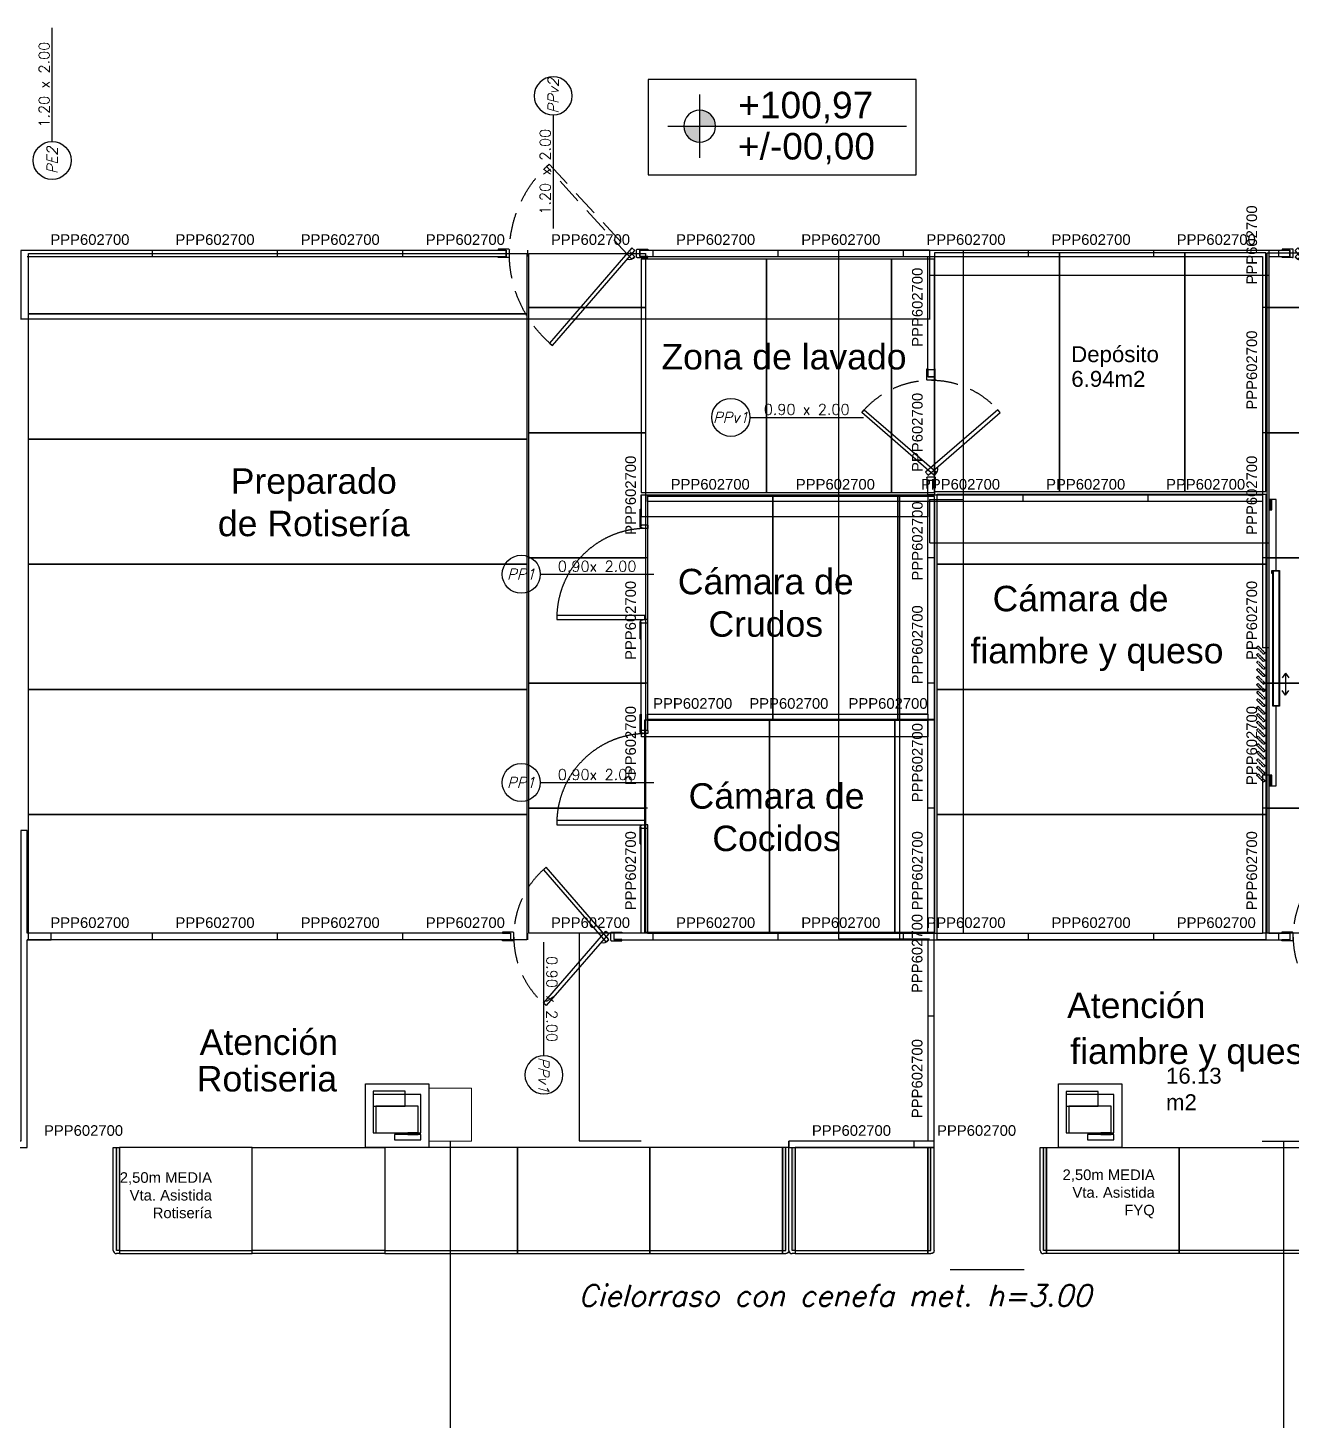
# Model space of a CAD drawing. Header units: millimetres. Extents: x 2698011 to 2856548, y 1019778 to 1210064.
# Drawn here: x 2782281 to 2794192, y 1155081 to 1168208 of the extents above; entities that cross this region are included whole.
import ezdxf
from ezdxf.enums import TextEntityAlignment as Align

# ---------------------------------------------------------------- set-up
doc = ezdxf.new("R2010")
doc.units = ezdxf.units.MM
for name, pattern in [('CONTINUA', [0]), ('DASHED', [19.05, 12.7, -6.35]), ('DASHED2', [9.525, 6.35, -3.175]), ('HIDDEN', [0.375, 0.25, -0.125]), ('LN_planobase PB$0$DASHED2', [0.375, 0.25, -0.125]), ('MCDASH12', [0.001411, 0.001058, -0.000352692])]:
    doc.linetypes.add(name, pattern=pattern)
doc.layers.get('Defpoints').update_dxf_attribs({"color": 9})
for name, color, linetype in [('00 Proy. de Puertas', 9, 'DASHED2'), ('00 Puertas Corred.', 9, 'Continuous'), ('A-Aberturas', 9, 'Continuous'), ('Arq. Exhibidoras', 9, 'Continuous'), ('Arq. Niveles', 9, 'Continuous'), ('COSTAN-CAM-COTAS', 7, 'Continuous'), ('COSTAN-CAM-LAT NUM', 6, 'Continuous'), ('COSTAN-CAM-LATERALES', 5, 'Continuous'), ('COSTAN-CAM-TECHOS-60', 1, 'Continuous'), ('DESAGUES', 9, 'CONTINUA'), ('EQUIPAMIENTO ELECTROMECÁNICO', 9, 'Continuous'), ('exhibidoras', 9, 'Continuous'), ('MAMP CHAPA 0.06', 9, 'Continuous'), ('nombre de locales', 9, 'Continuous'), ('nombre de locales-m2', 9, 'Continuous'), ('nomenclatura de aberturas', 9, 'Continuous'), ('PROYECCIONES', 9, 'DASHED'), ('Textos', 9, 'Continuous'), ('TEXTOS CAM', 2, 'Continuous')]:
    doc.layers.add(name, color=color, linetype=linetype)
doc.layers.add('PILAR_REF', color=9, linetype='Continuous', lineweight=0)
doc.styles.add('_ROMANS', font='ROMANS.SHX')
doc.styles.add('_Romans Obl', font='ROMANS.SHX', dxfattribs={"oblique": 15})
doc.styles.add('costan', font='arial.ttf')
doc.styles.add('Estilo1', font='simplex.shx', dxfattribs={"height": 0.15})
doc.styles.get("Standard").update_dxf_attribs({"font": 'arial.ttf'})
doc.dimstyles.new('ISO-25', dxfattribs={"dimtxt": 2.5, "dimasz": 2.5, "dimexe": 1.25, "dimexo": 0.625, "dimtad": 1, "dimtxsty": 'Standard', "dimcen": 2.5, "dimadec": 0, "dimazin": 0, "dimtfac": 1, "dimtmove": 0, "dimatfit": 3, "dimfxl": 1, "dimarcsym": 0})

# ---------------------------------------------------------------- blocks, each defined once
blk = doc.blocks.new('LN_planobase PB$0$A$C41BB26E9')
for p, q in [((0.1, 0.832, 0), (0, 0.832, 0)), ((0, 0.832, 0), (0, 0.822, 0)), ((0, 0.822, 0), (0.075, 0.822, 0)), ((0.075, 0.822, 0), (0.075, 0.762, 0)), ((0.075, 0.822, 0), (0.075, 0.822, 0)), ((0.105, 0.757, 0), (0.105, 0.827, 0)), ((1.305, 0.757, 0), (1.305, 0.827, 0)), ((1.31, 0.832, 0), (1.41, 0.832, 0)), ((1.41, 0.822, 0), (1.335, 0.822, 0)), ((1.335, 0.822, 0), (1.335, 0.762, 0)), ((1.335, 0.822, 0), (1.335, 0.822, 0)), ((1.41, 0.832, 0), (1.41, 0.822, 0)), ((0, 0.762, 0), (0.075, 0.762, 0)), ((0, 0.752, 0), (0, 0.762, 0)), ((0.1, 0.752, 0), (0, 0.752, 0)), ((0.075, 0.762, 0), (0.075, 0.762, 0)), ((1.31, 0.752, 0), (1.41, 0.752, 0)), ((1.41, 0.762, 0), (1.335, 0.762, 0)), ((1.335, 0.762, 0), (1.335, 0.762, 0)), ((1.41, 0.752, 0), (1.41, 0.762, 0))]:
    blk.add_line(p, q)
at = {"linetype": 'LN_planobase PB$0$DASHED2', "elevation": 0}
blk.add_lwpolyline([(0.15, 0.736), (0.955, 1.611), (0.928, 1.634), (0.123, 0.759)], close=True, dxfattribs=at)
at = {"elevation": 0}
blk.add_lwpolyline([(0.15, 0.843), (0.926, -0.053), (0.899, -0.076), (0.123, 0.82)], close=True, dxfattribs=at)
at = {"linetype": 'LN_planobase PB$0$DASHED2'}
blk.add_arc((0.175, 0.792, 0), 1.13, 309.8558, 48.1988, dxfattribs=at)
for centre, radius, start, end in [((0.1, 0.827, 0), 0.0051, 0, 90), ((1.31, 0.827, 0), 0.0051, 90, 180), ((0.1, 0.757, 0), 0.0051, 270, 0), ((0.175, 0.792, 0), 0.061, 212.3413, 291.306), ((1.31, 0.757, 0), 0.0051, 180, 270)]:
    blk.add_arc(centre, radius, start, end)
blk = doc.blocks.new('A$C324C65E4')
at = {"xscale": -1}
blk.add_blockref('LN_planobase PB$0$A$C41BB26E9', (1.41, 0.076, -7.734), dxfattribs=at)
blk = doc.blocks.new('100006EV')
blk.add_hatch(color=256).paths.add_polyline_path([(6, 100), (3, 100), (3, 3), (6, 3)])
for p, q in [((0, 3), (0, 100)), ((0, 100), (6, 100)), ((3, 3), (3, 100)), ((6, 100), (6, 0)), ((6, 3), (3, 3)), ((6, 0), (3, 0))]:
    blk.add_line(p, q)
blk.add_arc((3, 3), 3, 180, 270)
blk = doc.blocks.new('4100125')
blk.add_line((0, 3), (125, 3))
blk.add_lwpolyline([(0, 0), (125, 0), (125, 100), (0, 100)], close=True)
blk = doc.blocks.new('sdfgsdgs')
at = {"linetype": 'Continuous'}
for p, q in [((-0.19, 0.03), (0.11, 0.03)), ((-0.19, -0.11), (-0.19, 0.03)), ((0.11, 0.03), (0.11, -0.11)), ((-0.34, -0.36), (-0.34, -0.001)), ((-0.34, -0.001), (0.11, -0.001)), ((-0.315, -0.36), (-0.315, -0.11)), ((-0.315, -0.11), (0.085, -0.11)), ((0.11, -0.11), (-0.19, -0.11)), ((0.085, -0.11), (0.085, -0.36)), ((0.11, -0.001), (0.11, -0.36)), ((0.11, -0.36), (-0.34, -0.36)), ((-0.34, -0.426), (-0.34, -0.376)), ((-0.34, -0.376), (-0.09, -0.376)), ((-0.315, -0.376), (-0.315, -0.36)), ((0.085, -0.36), (-0.315, -0.36)), ((-0.315, -0.36), (-0.215, -0.36)), ((-0.215, -0.376), (-0.315, -0.376)), ((-0.215, -0.36), (-0.215, -0.376)), ((-0.09, -0.376), (-0.09, -0.426)), ((-0.09, -0.426), (-0.34, -0.426))]:
    blk.add_line(p, q, dxfattribs=at)
blk = doc.blocks.new('cot abert izq')
blk.add_line((0.359, 0), (2.501, 0))
blk.add_circle((0, 0), 0.359)
at = {"style": '_Romans Obl', "oblique": 15}
blk.add_attdef('ABERTURA', text='', height=0.2, rotation=360, dxfattribs=at).set_placement((0, 0), align=Align.MIDDLE_CENTER)
at = {"style": '_ROMANS'}
for tag, p in [('DIM', (1.43, 0.05)), ('ANT', (1.43, -0.25))]:
    blk.add_attdef(tag, text='', height=0.2, rotation=360, dxfattribs=at).set_placement(p, align=Align.CENTER)
blk = doc.blocks.new('NIVELLL')
at = {"layer": 'Arq. Niveles', "ltscale": 0.3}
h = blk.add_hatch(color=256, dxfattribs=at)
h.paths.add_polyline_path([(-1112.3983, -99.2756), (-1112.2983, -99.2756), (-1112.2983, -99.1756, 0.414214)])
h.paths.add_polyline_path([(-1112.1983, -99.2756), (-1112.2983, -99.2756), (-1112.2983, -99.3756, 0.414214)])
for p, q in [((-1112.2983, -99.0756), (-1112.2983, -99.4756)), ((-1112.4983, -99.2756), (-1110.9983, -99.2756))]:
    blk.add_line(p, q, dxfattribs=at)
blk.add_circle((-1112.2983, -99.2756), 0.1, dxfattribs=at)
blk = doc.blocks.new('vaiven90')
for p, q in [((-805.258, -105.592, 0), (-805.258, -105.492, 0)), ((-805.258, -105.492, 0), (-805.248, -105.492, 0)), ((-805.248, -105.492, 0), (-805.248, -105.567, 0)), ((-805.188, -105.492, 0), (-805.188, -105.567, 0)), ((-805.178, -105.492, 0), (-805.188, -105.492, 0)), ((-805.178, -105.592, 0), (-805.178, -105.492, 0)), ((-805.183, -105.597, 0), (-805.253, -105.597, 0)), ((-805.248, -105.567, 0), (-805.188, -105.567, 0)), ((-805.246, -105.615, 0), (-804.566, -106.205, 0)), ((-804.566, -106.205, 0), (-804.588, -106.231, 0)), ((-805.258, -106.516, 0), (-805.258, -106.616, 0)), ((-805.183, -106.511, 0), (-805.253, -106.511, 0)), ((-805.248, -106.616, 0), (-805.248, -106.541, 0)), ((-805.248, -106.541, 0), (-805.188, -106.541, 0)), ((-805.188, -106.616, 0), (-805.188, -106.541, 0)), ((-805.178, -106.516, 0), (-805.178, -106.616, 0)), ((-805.258, -106.616, 0), (-805.248, -106.616, 0)), ((-805.178, -106.616, 0), (-805.188, -106.616, 0))]:
    blk.add_line(p, q)
at = {"elevation": 0}
for points in [[(-805.19, -105.615), (-805.87, -106.205), (-805.847, -106.231), (-805.167, -105.642), (-805.19, -105.615)], [(-805.246, -105.615), (-804.566, -106.205), (-804.588, -106.231), (-805.269, -105.642), (-805.246, -105.615)]]:
    blk.add_lwpolyline(points, dxfattribs=at)
for centre, radius, start, end in [((-805.253, -105.592, 0), 0.0051, 180, 270), ((-805.218, -105.667, 0), 0.061, 338.694, 57.6587), ((-805.183, -105.592, 0), 0.0051, 270, 0), ((-805.253, -106.516, 0), 0.0051, 90, 180), ((-805.183, -106.516, 0), 0.0051, 0, 90)]:
    blk.add_arc(centre, radius, start, end)
at = {"linetype": 'LN_planobase PB$0$DASHED2'}
blk.add_arc((-805.218, -105.663, 0), 0.848, 219.7207, 320.2793, dxfattribs=at)
blk = doc.blocks.new('simp')
at = {"layer": '00 Proy. de Puertas', "ltscale": 0.3}
blk.add_arc((4024.669, -2708.361, 0), 0.847, 270.9129, 358.1984, dxfattribs=at)
at = {"layer": '00 Puertas Corred.'}
for p, q in [((4024.731, -2708.168, 0), (4024.719, -2708.168, 0)), ((4024.731, -2708.168, 0), (4024.731, -2708.328, 0)), ((4024.731, -2708.178, 0), (4024.731, -2708.328, 0)), ((4024.731, -2708.338, 0), (4024.731, -2708.188, 0)), ((4024.731, -2708.338, 0), (4024.731, -2708.188, 0)), ((4024.656, -2708.318, 0), (4024.656, -2708.348, 0)), ((4024.656, -2708.318, 0), (4024.656, -2708.348, 0)), ((4024.686, -2708.348, 0), (4024.731, -2708.338, 0)), ((4024.686, -2708.348, 0), (4024.731, -2708.338, 0)), ((4024.721, -2708.318, 0), (4024.721, -2708.328, 0)), ((4024.731, -2708.328, 0), (4024.721, -2708.328, 0)), ((4024.731, -2708.328, 0), (4024.721, -2708.328, 0)), ((4024.656, -2708.348, 0), (4024.686, -2708.348, 0)), ((4024.656, -2708.348, 0), (4024.686, -2708.348, 0)), ((4025.516, -2708.348, 0), (4024.686, -2708.348, 0)), ((4024.686, -2708.348, 0), (4024.686, -2708.388, 0)), ((4024.686, -2708.388, 0), (4025.516, -2708.388, 0)), ((4025.516, -2708.388, 0), (4025.516, -2708.348, 0)), ((4024.656, -2709.238, 0), (4024.656, -2709.208, 0)), ((4024.656, -2709.208, 0), (4024.686, -2709.208, 0)), ((4024.656, -2709.208, 0), (4024.686, -2709.208, 0)), ((4024.656, -2709.238, 0), (4024.656, -2709.208, 0)), ((4024.656, -2709.238, 0), (4024.721, -2709.238, 0)), ((4024.686, -2709.208, 0), (4024.731, -2709.218, 0)), ((4024.731, -2709.228, 0), (4024.721, -2709.228, 0)), ((4024.731, -2709.228, 0), (4024.721, -2709.228, 0)), ((4024.721, -2709.238, 0), (4024.721, -2709.228, 0)), ((4024.731, -2709.218, 0), (4024.731, -2709.388, 0)), ((4024.731, -2709.388, 0), (4024.719, -2709.388, 0))]:
    blk.add_line(p, q, dxfattribs=at)
blk = doc.blocks.new('A$C6C7C7CD4')
h = blk.add_hatch()
h.set_pattern_fill('ANSI31', color=8, scale=0.002, style=0)
h.set_pattern_definition([(45, (2.6, 0.1876735), (-0.004490128, 0.004490128), [])])
h.paths.add_polyline_path([(0.1, 0.158), (0, 0.158), (0, 0.188), (0.1, 0.188)])
h.paths.add_polyline_path([(2.7, 0.158), (2.6, 0.158), (2.6, 0.188), (2.7, 0.188)])
for p, q in [((1.638, 0.031, 0), (1.682, 0.061, 0)), ((1.638, 0.031, 0), (1.847, 0.031, 0)), ((1.638, 0.031, 0), (1.682, 0, 0)), ((1.847, 0.031, 0), (1.803, 0.061, 0)), ((1.847, 0.031, 0), (1.803, 0, 0))]:
    blk.add_line(p, q)
at = {"elevation": 0}
for points in [[(0.1, 0.158), (0, 0.158), (0, 0.188), (0.1, 0.188)], [(0.67, 0.148), (0.7, 0.148), (0.7, 0.158), (0.67, 0.158)], [(0.67, 0.148), (0.67, 0.088), (1.95, 0.088), (1.95, 0.148)], [(0.675, 0.143), (0.675, 0.093), (1.945, 0.093), (1.945, 0.143)], [(2.7, 0.158), (2.6, 0.158), (2.6, 0.188), (2.7, 0.188)]]:
    blk.add_lwpolyline(points, close=True, dxfattribs=at)
at = {"linetype": 'DASHED2', "elevation": 0}
blk.add_lwpolyline([(0.67, 0.118), (0, 0.118), (0, 0.188), (2.7, 0.188), (2.7, 0.118), (1.95, 0.118)], dxfattribs=at)
blk = doc.blocks.new('A$C48B04B10')
at = {"layer": 'DESAGUES', "linetype": 'MCDASH12'}
for p, q in [((0.013, 1.283, -3.074), (0.079, 1.217, -3.074)), ((0.013, 1.213, -3.074), (0.079, 1.146, -3.074)), ((0.013, 1.142, -3.074), (0.079, 1.075, -3.074)), ((0.013, 1.071, -3.074), (0.079, 1.005, -3.074)), ((0.013, 1, -3.074), (0.079, 0.934, -3.074)), ((0.066, 0.638, -3.074), (0, 0.704, -3.074)), ((0.013, 0.717, -3.074), (0.079, 0.65, -3.074)), ((0.066, 0.567, -3.074), (0, 0.633, -3.074)), ((0.066, 0.496, -3.074), (0, 0.562, -3.074)), ((0.013, 0.646, -3.074), (0.079, 0.58, -3.074)), ((0.013, 0.575, -3.074), (0.079, 0.509, -3.074)), ((0.066, 0.425, -3.074), (0, 0.491, -3.074)), ((0.066, 0.354, -3.074), (0, 0.421, -3.074)), ((0.013, 0.504, -3.074), (0.079, 0.438, -3.074)), ((0.013, 0.433, -3.074), (0.079, 0.367, -3.074)), ((0.066, 0.283, -3.074), (0, 0.35, -3.074)), ((0.066, 0.213, -3.074), (0, 0.279, -3.074)), ((0.013, 0.362, -3.074), (0.079, 0.296, -3.074)), ((0.013, 0.292, -3.074), (0.079, 0.225, -3.074)), ((0.066, 0.142, -3.074), (0, 0.208, -3.074)), ((0.066, 0.071, -3.074), (0, 0.137, -3.074)), ((0.013, 0.221, -3.074), (0.079, 0.154, -3.074)), ((0.013, 0.15, -3.074), (0.079, 0.084, -3.074)), ((0.066, 0, -3.074), (0, 0.066, -3.074)), ((0.013, 0.079, -3.074), (0.079, 0.013, -3.074))]:
    blk.add_line(p, q, dxfattribs=at)
at = {"layer": 'DESAGUES', "linetype": 'MCDASH12', "elevation": -3.074}
for points in [[(0.066, 1.204), (0, 1.271), (0.013, 1.283), (0.079, 1.217)], [(0.066, 1.134), (0, 1.2), (0.013, 1.213), (0.079, 1.146)], [(0.066, 1.063), (0, 1.129), (0.013, 1.142), (0.079, 1.075)], [(0.066, 0.992), (0, 1.058), (0.013, 1.071), (0.079, 1.005)], [(0.066, 0.921), (0, 0.987), (0.013, 1), (0.079, 0.934)], [(0.066, 0.85), (0, 0.916), (0.013, 0.929), (0.079, 0.863)], [(0.066, 0.779), (0, 0.846), (0.013, 0.858), (0.079, 0.792)], [(0.066, 0.708), (0, 0.775), (0.013, 0.788), (0.079, 0.721)], [(0.066, 0.638), (0, 0.704), (0.013, 0.717), (0.079, 0.65)], [(0.066, 0.567), (0, 0.633), (0.013, 0.646), (0.079, 0.58)], [(0.066, 0.496), (0, 0.562), (0.013, 0.575), (0.079, 0.509)], [(0.066, 0.425), (0, 0.491), (0.013, 0.504), (0.079, 0.438)], [(0.066, 0.354), (0, 0.421), (0.013, 0.433), (0.079, 0.367)], [(0.066, 0.283), (0, 0.35), (0.013, 0.362), (0.079, 0.296)], [(0.066, 0.213), (0, 0.279), (0.013, 0.292), (0.079, 0.225)], [(0.066, 0.142), (0, 0.208), (0.013, 0.221), (0.079, 0.154)], [(0.066, 0.071), (0, 0.137), (0.013, 0.15), (0.079, 0.084)], [(0.066, 0), (0, 0.066), (0.013, 0.079), (0.079, 0.013)]]:
    blk.add_lwpolyline(points, close=True, dxfattribs=at)
blk = doc.blocks.new('*D181')
at = {"layer": 'COSTAN-CAM-COTAS', "color": 0, "lineweight": -2, "transparency": 16777216}
for p, q in [((2790782, 1166111), (2791103, 1166111)), ((2791101, 1166108), (2791101, 1163764)), ((2790782, 1163762), (2791103, 1163762))]:
    blk.add_line(p, q, dxfattribs=at)
at = {"layer": 'COSTAN-CAM-COTAS', "color": 0, "transparency": 16777216}
for points in [[(2791101, 1166108), (2791102, 1166108), (2791101, 1166111)], [(2791101, 1163764), (2791102, 1163764), (2791101, 1163762)]]:
    blk.add_solid(points, dxfattribs=at)
at = {"layer": 'Defpoints', "color": 0, "transparency": 16777216}
for p in [(2790781, 1166111), (2790781, 1163762), (2791101, 1163762)]:
    blk.add_point(p, dxfattribs=at)
at = {"layer": 'COSTAN-CAM-COTAS', "color": 0, "transparency": 16777216, "insert": (2791099, 1164936), "char_height": 2.5, "attachment_point": 5, "rotation": 90}
blk.add_mtext('2348,79', dxfattribs=at)
blk = doc.blocks.new('*D182')
at = {"layer": 'COSTAN-CAM-COTAS', "color": 0, "lineweight": -2, "transparency": 16777216}
for p, q in [((2790781, 1166110), (2790781, 1165875)), ((2793981, 1166110), (2793981, 1165875)), ((2790784, 1165876), (2793979, 1165876))]:
    blk.add_line(p, q, dxfattribs=at)
at = {"layer": 'COSTAN-CAM-COTAS', "color": 0, "transparency": 16777216}
for points in [[(2790784, 1165876), (2790784, 1165875), (2790781, 1165876)], [(2793979, 1165876), (2793979, 1165875), (2793981, 1165876)]]:
    blk.add_solid(points, dxfattribs=at)
at = {"layer": 'Defpoints', "color": 0, "transparency": 16777216}
for p in [(2790781, 1166111), (2793981, 1166111), (2793981, 1165876)]:
    blk.add_point(p, dxfattribs=at)
at = {"layer": 'COSTAN-CAM-COTAS', "color": 0, "transparency": 16777216, "insert": (2792381, 1165878), "char_height": 2.5, "attachment_point": 5}
blk.add_mtext('3199,77', dxfattribs=at)
blk = doc.blocks.new('*D183')
at = {"layer": 'COSTAN-CAM-COTAS', "color": 0, "lineweight": -2, "transparency": 16777216}
for p, q in [((2790782, 1163762), (2791103, 1163762)), ((2791101, 1163759), (2791101, 1159673)), ((2790782, 1159671), (2791103, 1159671))]:
    blk.add_line(p, q, dxfattribs=at)
at = {"layer": 'COSTAN-CAM-COTAS', "color": 0, "transparency": 16777216}
for points in [[(2791101, 1163759), (2791102, 1163759), (2791101, 1163762)], [(2791101, 1159673), (2791102, 1159673), (2791101, 1159671)]]:
    blk.add_solid(points, dxfattribs=at)
at = {"layer": 'Defpoints', "color": 0, "transparency": 16777216}
for p in [(2790781, 1163762), (2790781, 1159671), (2791101, 1159671)]:
    blk.add_point(p, dxfattribs=at)
at = {"layer": 'COSTAN-CAM-COTAS', "color": 0, "transparency": 16777216, "insert": (2791099, 1161716), "char_height": 2.5, "attachment_point": 5, "rotation": 90}
blk.add_mtext('4091,21', dxfattribs=at)
blk = doc.blocks.new('*D184')
at = {"layer": 'COSTAN-CAM-COTAS', "color": 0, "lineweight": -2, "transparency": 16777216}
for p, q in [((2790781, 1163761), (2790781, 1163351)), ((2793981, 1163761), (2793981, 1163351)), ((2790784, 1163353), (2793979, 1163353))]:
    blk.add_line(p, q, dxfattribs=at)
at = {"layer": 'COSTAN-CAM-COTAS', "color": 0, "transparency": 16777216}
for points in [[(2790784, 1163353), (2790784, 1163352), (2790781, 1163353)], [(2793979, 1163353), (2793979, 1163352), (2793981, 1163353)]]:
    blk.add_solid(points, dxfattribs=at)
at = {"layer": 'Defpoints', "color": 0, "transparency": 16777216}
for p in [(2790781, 1163762), (2793981, 1163762), (2793981, 1163353)]:
    blk.add_point(p, dxfattribs=at)
at = {"layer": 'COSTAN-CAM-COTAS', "color": 0, "transparency": 16777216, "insert": (2792381, 1163355), "char_height": 2.5, "attachment_point": 5}
blk.add_mtext('3199,77', dxfattribs=at)
blk = doc.blocks.new('*D185')
at = {"layer": 'COSTAN-CAM-COTAS', "color": 0, "lineweight": -2, "transparency": 16777216}
for p, q in [((2790767, 1161737), (2790496, 1161737)), ((2790498, 1161735), (2790498, 1159613)), ((2790767, 1159611), (2790496, 1159611))]:
    blk.add_line(p, q, dxfattribs=at)
at = {"layer": 'COSTAN-CAM-COTAS', "color": 0, "transparency": 16777216}
for points in [[(2790497, 1161735), (2790498, 1161735), (2790498, 1161737)], [(2790497, 1159613), (2790498, 1159613), (2790498, 1159611)]]:
    blk.add_solid(points, dxfattribs=at)
at = {"layer": 'Defpoints', "color": 0, "transparency": 16777216}
for p in [(2790768, 1161737), (2790498, 1159611), (2790768, 1159611)]:
    blk.add_point(p, dxfattribs=at)
at = {"layer": 'COSTAN-CAM-COTAS', "color": 0, "transparency": 16777216, "insert": (2790496, 1160674), "char_height": 2.5, "attachment_point": 5, "rotation": 90}
blk.add_mtext('2126,37', dxfattribs=at)
blk = doc.blocks.new('*D186')
at = {"layer": 'COSTAN-CAM-COTAS', "color": 0, "lineweight": -2, "transparency": 16777216}
for p, q in [((2788065, 1161736), (2788065, 1161523)), ((2790768, 1161736), (2790768, 1161523)), ((2790765, 1161524), (2788067, 1161524))]:
    blk.add_line(p, q, dxfattribs=at)
at = {"layer": 'COSTAN-CAM-COTAS', "color": 0, "transparency": 16777216}
for points in [[(2788067, 1161525), (2788067, 1161524), (2788065, 1161524)], [(2790765, 1161525), (2790765, 1161524), (2790768, 1161524)]]:
    blk.add_solid(points, dxfattribs=at)
at = {"layer": 'Defpoints', "color": 0, "transparency": 16777216}
for p in [(2788065, 1161737), (2790768, 1161737), (2788065, 1161524)]:
    blk.add_point(p, dxfattribs=at)
at = {"layer": 'COSTAN-CAM-COTAS', "color": 0, "transparency": 16777216, "insert": (2789416, 1161527), "char_height": 2.5, "attachment_point": 5}
blk.add_mtext('2703,34', dxfattribs=at)
blk = doc.blocks.new('*D187')
at = {"layer": 'COSTAN-CAM-COTAS', "color": 0, "lineweight": -2, "transparency": 16777216}
for p, q in [((2790767, 1163803), (2790496, 1163803)), ((2790498, 1163801), (2790498, 1161740)), ((2790767, 1161737), (2790496, 1161737))]:
    blk.add_line(p, q, dxfattribs=at)
at = {"layer": 'COSTAN-CAM-COTAS', "color": 0, "transparency": 16777216}
for points in [[(2790497, 1163801), (2790498, 1163801), (2790498, 1163803)], [(2790497, 1161740), (2790498, 1161740), (2790498, 1161737)]]:
    blk.add_solid(points, dxfattribs=at)
at = {"layer": 'Defpoints', "color": 0, "transparency": 16777216}
for p in [(2790768, 1163803), (2790498, 1161737), (2790768, 1161737)]:
    blk.add_point(p, dxfattribs=at)
at = {"layer": 'COSTAN-CAM-COTAS', "color": 0, "transparency": 16777216, "insert": (2790496, 1162770), "char_height": 2.5, "attachment_point": 5, "rotation": 90}
blk.add_mtext('2066,37', dxfattribs=at)
blk = doc.blocks.new('*D188')
at = {"layer": 'COSTAN-CAM-COTAS', "color": 0, "lineweight": -2, "transparency": 16777216}
for p, q in [((2788065, 1163803), (2788065, 1163596)), ((2790768, 1163803), (2790768, 1163596)), ((2790765, 1163597), (2788067, 1163597))]:
    blk.add_line(p, q, dxfattribs=at)
at = {"layer": 'COSTAN-CAM-COTAS', "color": 0, "transparency": 16777216}
for points in [[(2788067, 1163597), (2788067, 1163596), (2788065, 1163597)], [(2790765, 1163597), (2790765, 1163596), (2790768, 1163597)]]:
    blk.add_solid(points, dxfattribs=at)
at = {"layer": 'Defpoints', "color": 0, "transparency": 16777216}
for p in [(2788065, 1163803), (2790768, 1163803), (2788065, 1163597)]:
    blk.add_point(p, dxfattribs=at)
at = {"layer": 'COSTAN-CAM-COTAS', "color": 0, "transparency": 16777216, "insert": (2789416, 1163599), "char_height": 2.5, "attachment_point": 5}
blk.add_mtext('2703,34', dxfattribs=at)
blk = doc.blocks.new('*D189')
at = {"layer": 'COSTAN-CAM-COTAS', "color": 0, "lineweight": -2, "transparency": 16777216}
for p, q in [((2790781, 1166110), (2789924, 1166110)), ((2789925, 1166108), (2789925, 1159618)), ((2790781, 1159615), (2789924, 1159615))]:
    blk.add_line(p, q, dxfattribs=at)
at = {"layer": 'COSTAN-CAM-COTAS', "color": 0, "transparency": 16777216}
for points in [[(2789924, 1166108), (2789925, 1166108), (2789925, 1166110)], [(2789924, 1159618), (2789925, 1159618), (2789925, 1159615)]]:
    blk.add_solid(points, dxfattribs=at)
at = {"layer": 'Defpoints', "color": 0, "transparency": 16777216}
for p in [(2790781, 1166110), (2789925, 1159615), (2790781, 1159615)]:
    blk.add_point(p, dxfattribs=at)
at = {"layer": 'COSTAN-CAM-COTAS', "color": 0, "transparency": 16777216, "insert": (2789923, 1162863), "char_height": 2.5, "attachment_point": 5, "rotation": 90}
blk.add_mtext('6494,78', dxfattribs=at)
blk = doc.blocks.new('*D190')
at = {"layer": 'COSTAN-CAM-COTAS', "color": 0, "lineweight": -2, "transparency": 16777216}
for p, q in [((2782216, 1166109), (2782216, 1165459)), ((2790781, 1166109), (2790781, 1165459)), ((2790779, 1165461), (2782218, 1165461))]:
    blk.add_line(p, q, dxfattribs=at)
at = {"layer": 'COSTAN-CAM-COTAS', "color": 0, "transparency": 16777216}
for points in [[(2782218, 1165461), (2782218, 1165460), (2782216, 1165461)], [(2790779, 1165461), (2790779, 1165460), (2790781, 1165461)]]:
    blk.add_solid(points, dxfattribs=at)
at = {"layer": 'Defpoints', "color": 0, "transparency": 16777216}
for p in [(2782216, 1166110), (2790781, 1166110), (2782216, 1165461)]:
    blk.add_point(p, dxfattribs=at)
at = {"layer": 'COSTAN-CAM-COTAS', "color": 0, "transparency": 16777216, "insert": (2786499, 1165463), "char_height": 2.5, "attachment_point": 5}
blk.add_mtext('8565,57', dxfattribs=at)
blk = doc.blocks.new('*D191')
at = {"layer": 'COSTAN-CAM-COTAS', "color": 0, "lineweight": -2, "transparency": 16777216}
for p, q in [((2788064, 1159671), (2787479, 1159671)), ((2787480, 1159668), (2787480, 1157713)), ((2788064, 1157711), (2787479, 1157711))]:
    blk.add_line(p, q, dxfattribs=at)
at = {"layer": 'COSTAN-CAM-COTAS', "color": 0, "transparency": 16777216}
for points in [[(2787479, 1159668), (2787480, 1159668), (2787480, 1159671)], [(2787479, 1157713), (2787480, 1157713), (2787480, 1157711)]]:
    blk.add_solid(points, dxfattribs=at)
at = {"layer": 'Defpoints', "color": 0, "transparency": 16777216}
for p in [(2788065, 1159671), (2787480, 1157711), (2788065, 1157711)]:
    blk.add_point(p, dxfattribs=at)
at = {"layer": 'COSTAN-CAM-COTAS', "color": 0, "transparency": 16777216, "insert": (2787478, 1158691), "char_height": 2.5, "attachment_point": 5, "rotation": 90}
blk.add_mtext('1960,01', dxfattribs=at)
blk = doc.blocks.new('COSTAN-CAM-PANEL-TECHO')
blk.add_lwpolyline([(0, 0), (1, 0), (1, 1), (0, 1)], close=True)

msp = doc.modelspace()

# ---------------------------------------------------------------- linework, layer by layer
for p, q in [((2793919.748, 1157710.661), (2794319.75, 1157710.661)), ((2790976.284, 1156500.982), (2791676.286, 1156500.661))]:
    msp.add_line(p, q)
at = {"layer": 'Arq. Niveles', "ltscale": 0.3}
msp.add_lwpolyline([(2790656.421, 1167721.415), (2788130.876, 1167721.414), (2788130.876, 1166820.226), (2790656.421, 1166820.227)], close=True, dxfattribs=at)
at = {"layer": 'COSTAN-CAM-LATERALES'}
for p, q in [((2782215.894, 1166110.661), (2786790.664, 1166110.661)), ((2783455.894, 1166050.661), (2783455.894, 1166110.661)), ((2784635.894, 1166050.661), (2784635.894, 1166110.661)), ((2785815.894, 1166050.661), (2785815.894, 1166110.661)), ((2786995.894, 1166050.661), (2786995.894, 1166110.661)), ((2788050.663, 1166110.661), (2794181.237, 1166110.661)), ((2788175.894, 1166050.661), (2788175.894, 1166110.661)), ((2789355.894, 1166050.661), (2789355.894, 1166110.661)), ((2790535.894, 1166050.661), (2790535.894, 1166110.661)), ((2791715.894, 1166050.661), (2791715.894, 1166110.661)), ((2792895.894, 1166050.661), (2792895.894, 1166110.661)), ((2794075.894, 1166050.661), (2794075.894, 1166110.661)), ((2782275.894, 1166050.661), (2786790.664, 1166050.661)), ((2788050.664, 1166050.661), (2793921.237, 1166050.675)), ((2790767.993, 1164915.741), (2790767.993, 1166050.64)), ((2790827.993, 1166050.677), (2790827.993, 1164915.741)), ((2793921.237, 1166050.675), (2793921.237, 1162361.87, -0.001)), ((2793981.237, 1166050.675), (2794181.237, 1166050.676)), ((2793981.237, 1166050.675), (2793981.237, 1162881.07)), ((2793981.237, 1165570.661), (2793921.237, 1165570.661)), ((2790827.99, 1164983.414), (2790767.99, 1164983.414)), ((2793981.237, 1164390.661), (2793921.237, 1164390.661)), ((2788064.994, 1163517.58), (2788064.997, 1163803.417)), ((2788064.994, 1163517.58), (2788064.997, 1163803.417)), ((2788064.997, 1163803.417), (2793921.237, 1163803.41)), ((2788124.649, 1163743.417), (2788124.649, 1163803.417)), ((2788124.649, 1163743.417), (2788124.649, 1163517.58)), ((2793921.237, 1163743.41), (2788124.649, 1163743.417)), ((2788124.649, 1163743.417), (2788124.649, 1163517.58)), ((2789304.649, 1163743.416), (2789304.649, 1163803.416)), ((2790484.649, 1163743.414), (2790484.649, 1163803.414)), ((2790827.993, 1163803.414), (2790767.993, 1163803.414)), ((2790767.993, 1161737.042), (2790767.993, 1163743.417)), ((2790827.993, 1163743.417), (2790827.993, 1159670.668)), ((2791664.649, 1163743.413), (2791664.649, 1163803.413)), ((2792844.649, 1163743.411), (2792844.649, 1163803.411)), ((2788124.653, 1163210.662), (2788064.653, 1163210.662)), ((2790827.993, 1163210.665), (2790767.993, 1163210.665)), ((2793981.237, 1163210.661), (2793921.237, 1163210.661)), ((2788064.978, 1161583.089), (2788064.986, 1162597.547)), ((2788064.978, 1161583.089), (2788064.986, 1162597.547)), ((2788124.649, 1162597.547), (2788124.649, 1161737.042)), ((2788124.649, 1162597.547), (2788124.649, 1161737.042)), ((2788124.652, 1162030.662), (2788064.652, 1162030.662)), ((2790827.993, 1162030.665), (2790767.993, 1162030.665)), ((2793981.237, 1162030.661), (2793921.237, 1162030.661)), ((2788124.649, 1161737.042), (2790767.993, 1161737.042)), ((2788124.649, 1161677.042), (2788124.649, 1161737.042)), ((2789304.649, 1161677.042), (2789304.649, 1161737.042)), ((2790484.649, 1161677.042), (2790484.649, 1161737.042)), ((2790767.993, 1161677.042), (2788124.649, 1161677.042)), ((2790767.993, 1159670.668), (2790767.993, 1161677.042)), ((2788124.65, 1160850.662), (2788064.65, 1160850.662)), ((2790827.993, 1160850.665), (2790767.993, 1160850.665)), ((2793981.237, 1160850.661), (2793921.237, 1160850.661)), ((2788064.649, 1159670.668), (2788064.649, 1160663.073)), ((2788064.649, 1159670.668), (2788064.649, 1160663.073)), ((2788124.649, 1160663.072), (2788124.649, 1159670.668)), ((2788124.649, 1160663.072), (2788124.649, 1159670.668)), ((2786832.746, 1159670.661), (2782275.893, 1159670.661)), ((2783455.893, 1159610.661), (2783455.893, 1159670.661)), ((2784635.893, 1159610.661), (2784635.893, 1159670.661)), ((2785815.893, 1159610.661), (2785815.893, 1159670.661)), ((2786995.893, 1159610.661), (2786995.893, 1159670.661)), ((2790433.08, 1159670.668), (2787806.414, 1159670.661)), ((2788124.649, 1159670.662), (2788064.649, 1159670.662)), ((2788124.649, 1159670.668), (2793921.237, 1159670.661)), ((2788175.893, 1159610.661), (2788175.893, 1159670.661)), ((2789355.893, 1159610.661), (2789355.893, 1159670.661)), ((2790535.893, 1159610.661), (2790535.893, 1159670.661)), ((2790827.993, 1159670.665), (2790767.993, 1159670.665)), ((2790826.286, 1157650.667), (2790826.322, 1159670.661)), ((2791715.893, 1159610.661), (2791715.893, 1159670.661)), ((2792895.893, 1159610.661), (2792895.893, 1159670.661)), ((2793981.237, 1159670.661), (2793921.237, 1159670.661)), ((2794075.893, 1159610.661), (2794075.893, 1159670.661)), ((2786832.746, 1159610.661), (2782275.893, 1159610.661)), ((2787806.414, 1159610.674), (2790373.078, 1159610.687)), ((2787806.414, 1159610.674), (2788064.649, 1159610.668)), ((2788124.649, 1159610.668), (2794181.237, 1159610.661)), ((2790766.321, 1159610.68), (2790766.287, 1157710.668)), ((2790826.308, 1158890.661), (2790766.308, 1158890.662)), ((2789456.286, 1157650.686), (2789456.287, 1157710.686)), ((2790636.286, 1157650.67), (2790636.287, 1157710.67)), ((2790826.287, 1157710.661), (2790766.287, 1157710.662)), ((2789456.286, 1157650.686), (2790826.286, 1157650.667))]:
    msp.add_line(p, q, dxfattribs=at)
msp.add_lwpolyline([(2782215.894, 1160638.922), (2782215.894, 1157710.661), (2782001.952, 1157710.661), (2782001.951, 1157650.709), (2782275.894, 1157650.709), (2782275.894, 1159610.661), (2782501.989, 1159610.661), (2782501.989, 1159670.661), (2782275.894, 1159670.661), (2782275.894, 1160638.922), (2782215.894, 1160638.922)], dxfattribs=at)
at = {"layer": 'exhibidoras'}
for points in [[(2785463.092, 1157650.367), (2785463.082, 1158250.367), (2786063.082, 1158250.367), (2786063.082, 1157650.367)], [(2791997.055, 1157650.046), (2791997.044, 1158250.046), (2792597.044, 1158250.046), (2792597.044, 1157650.046)]]:
    msp.add_lwpolyline(points, close=True, dxfattribs=at)
at = {"layer": 'MAMP CHAPA 0.06'}
for p, q in [((2786790.664, 1166050.661), (2786790.664, 1166110.661)), ((2788050.664, 1166050.661), (2788050.664, 1166110.661)), ((2794181.237, 1166050.676), (2794181.237, 1166110.661)), ((2790827.993, 1164915.741), (2790767.993, 1164915.741)), ((2790767.993, 1163803.417), (2790767.993, 1163942.073)), ((2790767.993, 1163942.073), (2790827.993, 1163942.073)), ((2790827.993, 1163942.073), (2790827.993, 1163803.417)), ((2790827.993, 1163817.911), (2790827.993, 1163803.417)), ((2788124.649, 1163517.58), (2788064.994, 1163517.58)), ((2788124.649, 1163517.58), (2788064.994, 1163517.58)), ((2788064.986, 1162597.547), (2788124.649, 1162597.547)), ((2788064.986, 1162597.547), (2788124.649, 1162597.547)), ((2793981.237, 1162361.87), (2793921.237, 1162361.87, -0.001)), ((2788124.649, 1161677.042), (2788124.649, 1161583.089)), ((2788124.649, 1161677.042), (2788124.649, 1161583.089)), ((2788124.649, 1161583.089), (2788064.978, 1161583.089)), ((2788124.649, 1161583.089), (2788064.978, 1161583.089)), ((2793921.289, 1161161.888), (2793921.237, 1159670.661)), ((2793981.237, 1161161.892), (2793921.289, 1161161.888)), ((2793981.15, 1161161.892), (2793981.237, 1159670.661)), ((2788064.649, 1160663.073), (2788124.649, 1160663.072)), ((2788064.649, 1160663.073), (2788124.649, 1160663.072)), ((2786832.746, 1159670.661), (2783475.657, 1159670.661)), ((2793981.237, 1159670.661), (2794181.237, 1159670.661)), ((2794181.237, 1159670.661), (2794181.237, 1159610.661)), ((2789456.287, 1157710.686), (2789456.286, 1157650.686)), ((2790766.287, 1157710.668), (2789456.287, 1157710.686))]:
    msp.add_line(p, q, dxfattribs=at)
at = {"layer": 'MAMP CHAPA 0.06', "elevation": 0}
msp.add_lwpolyline([(2788050.664, 1166110.661), (2788050.664, 1166050.661)], dxfattribs=at)
at = {"layer": 'PILAR_REF'}
msp.add_lwpolyline([(2786063.082, 1158210.661), (2786463.084, 1158210.661), (2786463.084, 1157710.661), (2786063.082, 1157710.661)], close=True, dxfattribs=at)
at = {"layer": 'PROYECCIONES', "linetype": 'HIDDEN'}
for p, q in [((2786263.084, 1157710.661), (2786263.084, 1118043.759)), ((2794119.75, 1157710.661), (2794119.75, 1118043.759))]:
    msp.add_line(p, q, dxfattribs=at)

# ---------------------------------------------------------------- block references
at = {"xscale": 1000, "yscale": 1000, "zscale": 1000, "rotation": 180}
msp.add_blockref('A$C48B04B10', (2793945.945, 1162379.772, -0.014), dxfattribs=at)
at = {"layer": 'A-Aberturas', "yscale": 1000, "zscale": 1000}
for p, xscale in [((2786715.664, 1165213.151), 1000), ((2795516.237, 1165213.151), -1000)]:
    msp.add_blockref('A$C324C65E4', p, dxfattribs=dict(at, xscale=xscale))
at = {"layer": 'A-Aberturas', "extrusion": (0, 0, -1), "yscale": 1000, "zscale": -1000}
for name, p, xscale, rotation in [('vaiven90', (-3596014.362, 1058375.236, -8010.555), 1000, 180), ('A$C6C7C7CD4', (-2794168.91, 1163761.87, 0.005), 1000, 269.9999982425846), ('simp', (-6812784.08, -1545719.963, 0), -1000, 180), ('simp', (-6812784.08, -1547654.455, 0), -1000, 180), ('vaiven90', (-2893373.248, 354422.788, 0.067), -1000, 90), ('vaiven90', (-2900721.739, 354422.788, 0.067), -1000, 90)]:
    msp.add_blockref(name, p, dxfattribs=dict(at, xscale=xscale, rotation=rotation))
at = {"layer": 'Arq. Exhibidoras', "yscale": 10.0000000002183, "zscale": 10.0000000002183}
for name, p, xscale in [('100006EV', (2783086.286, 1156650.982), 10.0000000002183), ('4100125', (2783146.286, 1156650.982), 10.0000000002183), ('4100125', (2785646.286, 1156650.982), -10.0000000002183), ('4100125', (2785646.286, 1156650.976), 10.0000000002183), ('4100125', (2786896.286, 1156650.976), 10.0000000002183), ('4100125', (2788146.286, 1156650.971), 10.0000000002183), ('100006EV', (2789456.286, 1156650.667), -10.0000000002183), ('100006EV', (2789456.286, 1156650.667), 10.0000000002183), ('4100125', (2789516.286, 1156650.971), 10.0000000002183), ('100006EV', (2790826.286, 1156650.667), -10.0000000002183), ('100006EV', (2791826.286, 1156650.661), 10.0000000002183), ('4100125', (2793136.286, 1156650.661), -10.0000000002183), ('4100125', (2794386.286, 1156650.661), -10.0000000002183)]:
    msp.add_blockref(name, p, dxfattribs=dict(at, xscale=xscale))
at = {"layer": 'Arq. Niveles', "xscale": -1499.999999999998, "yscale": 1499.999999999998, "zscale": 1499.999999999998, "rotation": 179.9999910984708}
msp.add_blockref('NIVELLL', (4457063.316, 1018367.05), dxfattribs=at)
at = {"layer": 'COSTAN-CAM-TECHOS-60', "rotation": 270}
for p, xscale, yscale in [((2782285.893, 1165510.661), -569.9998657579999, 4700), ((2787005.271, 1165570.662), -509.9990315579344, 1100), ((2793965.698, 1165570.661), -515.7493224663194, 2350), ((2787005.271, 1164390.662), -1180, 1100), ((2793965.698, 1164390.661), -1180, 2350), ((2782285.893, 1164330.661), -1180, 4700), ((2787005.271, 1163210.662), -1180, 1100), ((2793965.698, 1163210.661), -1180, 2350), ((2782285.893, 1163150.661), -1180, 4700), ((2790853.779, 1163150.665), -661.4948309208266, 3100), ((2787005.271, 1162030.662), -1180, 1100), ((2793965.698, 1162030.661), -1180, 2350), ((2782285.893, 1161970.661), -1180, 4700), ((2790853.779, 1161970.665), -1180, 3100), ((2787005.271, 1160850.662), -1180, 1100), ((2793965.698, 1160850.661), -1180, 2350), ((2782285.893, 1160790.661), -1180, 4700), ((2790853.779, 1160790.665), -1180, 3100), ((2787005.271, 1159670.662), -1180, 1100), ((2793965.698, 1159670.661), -1180, 2350), ((2782285.893, 1159610.661), -1180, 4700), ((2790853.779, 1159610.665), -1180, 3100)]:
    msp.add_blockref('COSTAN-CAM-PANEL-TECHO', p, dxfattribs=dict(at, xscale=xscale, yscale=yscale))
at = {"layer": 'COSTAN-CAM-TECHOS-60'}
for p, xscale, yscale in [((2790829.269, 1163836.41), 1180, 2250), ((2792009.269, 1163836.41), 1180, 2250), ((2793189.269, 1163836.41), 764.5101670087315, 2250), ((2788064.997, 1163827.047), 1180, 2200), ((2789244.997, 1163827.047), 1180, 2200), ((2790424.997, 1163827.047), 402.9963642181829, 2200), ((2788124.649, 1161690.23), 1180, 2100), ((2789304.649, 1161690.23), 1180, 2100), ((2790484.649, 1161690.23), 343.3441332378425, 2100), ((2788094.649, 1159680.446), 1180, 2000), ((2789274.649, 1159680.446), 1180, 2000), ((2790454.649, 1159680.446), 373.3441305807792, 2000)]:
    msp.add_blockref('COSTAN-CAM-PANEL-TECHO', p, dxfattribs=dict(at, xscale=xscale, yscale=yscale))
at = {"layer": 'EQUIPAMIENTO ELECTROMECÁNICO', "xscale": -1000, "yscale": 1000, "zscale": 1000}
for p in [(2785647.351, 1158151.114), (2792181.314, 1158150.793)]:
    msp.add_blockref('sdfgsdgs', p, dxfattribs=at)
at = {"layer": 'nomenclatura de aberturas'}
ref = msp.add_blockref('cot abert izq', (2782510.073, 1166957.002), dxfattribs=dict(at, xscale=500.0000000000088, yscale=500.0000000000088, zscale=500.0000000000088, rotation=90.00000897331134))
ref.add_attrib('ABERTURA', 'PE2', dxfattribs={"layer": '0', "color": 2, "height": 100, "rotation": 90.000009, "style": '_Romans Obl', "oblique": 15}).set_placement((2782510.073, 1166957.002, 0), align=Align.MIDDLE_CENTER)
ref.add_attrib('DIM', '1.20 x 2.00', dxfattribs={"layer": '0', "color": 2, "height": 100, "rotation": 90.000009, "style": '_ROMANS'}).set_placement((2782485.073, 1167672.129, 0), align=Align.CENTER)
ref = msp.add_blockref('cot abert izq', (2787234.014, 1167566.26, -7734.438), dxfattribs=dict(at, xscale=-500.0000000000088, yscale=500.0000000000088, zscale=500.0000000000088, rotation=89.9999892692836))
ref.add_attrib('ABERTURA', 'PPv2', dxfattribs={"layer": '0', "color": 2, "height": 100, "rotation": 89.9999893, "style": '_Romans Obl', "oblique": 15}).set_placement((2787234.014, 1167566.26, -7734.438), align=Align.MIDDLE_CENTER)
ref.add_attrib('DIM', '1.20 x 2.00', dxfattribs={"layer": '0', "color": 2, "height": 100, "rotation": 89.9999893, "style": '_ROMANS'}).set_placement((2787209.014, 1166851.132, -7734.438), align=Align.CENTER)
ref = msp.add_blockref('cot abert izq', (2788909.224, 1164534.995), dxfattribs=dict(at, xscale=500.0000000000088, yscale=500.0000000000088, zscale=500.0000000000088, rotation=1.07307163827e-05))
ref.add_attrib('ABERTURA', 'PPv1', dxfattribs={"layer": '0', "color": 2, "height": 100, "rotation": 0.0000107, "style": '_Romans Obl', "oblique": 15}).set_placement((2788909.224, 1164534.995, 0), align=Align.MIDDLE_CENTER)
ref.add_attrib('DIM', '0.90 x 2.00', dxfattribs={"layer": '0', "color": 2, "height": 100, "rotation": 0.0000107, "style": '_ROMANS'}).set_placement((2789624.351, 1164559.995, 0), align=Align.CENTER)
ref = msp.add_blockref('cot abert izq', (2786933.118, 1163056.031, 0), dxfattribs=dict(at, xscale=500.0000000000088, yscale=500.0000000000088, zscale=500.0000000000088, rotation=1.07307164108e-05))
ref.add_attrib('ABERTURA', 'PP1', dxfattribs={"layer": '0', "color": 2, "height": 100, "rotation": 0.0000107, "style": '_Romans Obl', "oblique": 15}).set_placement((2786933.118, 1163056.031, 0), align=Align.MIDDLE_CENTER)
ref.add_attrib('DIM', '0.90x 2.00', dxfattribs={"layer": '0', "color": 2, "height": 100, "rotation": 0.0000107, "style": '_ROMANS'}).set_placement((2787648.245, 1163081.031, 0), align=Align.CENTER)
ref = msp.add_blockref('cot abert izq', (2786933.118, 1163056.031, 0), dxfattribs=dict(at, xscale=500.0000000000088, yscale=500.0000000000088, zscale=500.0000000000088, rotation=1.07307164108e-05))
ref.add_attrib('ABERTURA', 'PP1', dxfattribs={"layer": '0', "color": 2, "height": 100, "rotation": 0.0000107, "style": '_Romans Obl', "oblique": 15}).set_placement((2786933.118, 1163056.031, 0), align=Align.MIDDLE_CENTER)
ref.add_attrib('DIM', '0.90x 2.00', dxfattribs={"layer": '0', "color": 2, "height": 100, "rotation": 0.0000107, "style": '_ROMANS'}).set_placement((2787648.245, 1163081.031, 0), align=Align.CENTER)
ref = msp.add_blockref('cot abert izq', (2786933.118, 1161092.262, 0), dxfattribs=dict(at, xscale=500.0000000000088, yscale=500.0000000000088, zscale=500.0000000000088, rotation=1.07307164108e-05))
ref.add_attrib('ABERTURA', 'PP1', dxfattribs={"layer": '0', "color": 2, "height": 100, "rotation": 0.0000107, "style": '_Romans Obl', "oblique": 15}).set_placement((2786933.118, 1161092.262, 0), align=Align.MIDDLE_CENTER)
ref.add_attrib('DIM', '0.90x 2.00', dxfattribs={"layer": '0', "color": 2, "height": 100, "rotation": 0.0000107, "style": '_ROMANS'}).set_placement((2787648.245, 1161117.262, 0), align=Align.CENTER)
ref = msp.add_blockref('cot abert izq', (2786933.118, 1161092.262, 0), dxfattribs=dict(at, xscale=500.0000000000088, yscale=500.0000000000088, zscale=500.0000000000088, rotation=1.07307164108e-05))
ref.add_attrib('ABERTURA', 'PP1', dxfattribs={"layer": '0', "color": 2, "height": 100, "rotation": 0.0000107, "style": '_Romans Obl', "oblique": 15}).set_placement((2786933.118, 1161092.262, 0), align=Align.MIDDLE_CENTER)
ref.add_attrib('DIM', '0.90x 2.00', dxfattribs={"layer": '0', "color": 2, "height": 100, "rotation": 0.0000107, "style": '_ROMANS'}).set_placement((2787648.245, 1161117.262, 0), align=Align.CENTER)
ref = msp.add_blockref('cot abert izq', (2787146.731, 1158336.059, 0.067), dxfattribs=dict(at, xscale=-500.0000000000088, yscale=500.0000000000088, zscale=500.0000000000088, rotation=270.0000141038312))
ref.add_attrib('ABERTURA', 'PPv1', dxfattribs={"layer": '0', "color": 2, "height": 100, "rotation": 270.0000141, "style": '_Romans Obl', "oblique": 15}).set_placement((2787146.731, 1158336.059, 0.067), align=Align.MIDDLE_CENTER)
ref.add_attrib('DIM', '0.90 x 2.00', dxfattribs={"layer": '0', "color": 2, "height": 100, "rotation": 270.0000141, "style": '_ROMANS'}).set_placement((2787171.731, 1159051.187, 0.067), align=Align.CENTER)

# ---------------------------------------------------------------- texts
at = {"layer": 'Arq. Exhibidoras', "char_height": 100, "width": 6709.81037, "attachment_point": 9}
for s, insert in [('2,50m MEDIA\\PVta. Asistida\\PRotisería', (2784017.098, 1156983.447, -0.005)), ('2,50m MEDIA\\PVta. Asistida\\PFYQ', (2792906.325, 1156983.447, -0.005))]:
    msp.add_mtext(s, dxfattribs=dict(at, insert=insert))
at = {"layer": 'Arq. Niveles', "char_height": 250, "width": 1800, "attachment_point": 3, "rotation": 0.0000089, "style": 'Estilo1'}
for s, insert in [('{\\fArial|b0|i0|c0|p34;+100,97}', (2790251.747, 1167604.819, -6651.597)), ('{\\fArial|b0|i0|c0|p34;+/-00,00}', (2790267.893, 1167216.388, -6651.597))]:
    msp.add_mtext(s, dxfattribs=dict(at, insert=insert))
at = {"layer": 'COSTAN-CAM-LAT NUM', "char_height": 100, "attachment_point": 5, "style": 'costan'}
for insert, rotation in [((2793821.237, 1166160.661), 90), ((2782865.894, 1166210.661), 0.0000002), ((2784045.894, 1166210.661), 0.0000002), ((2785225.894, 1166210.661), 0.0000002), ((2786405.894, 1166210.661), 0.0000002), ((2787585.894, 1166210.661), 0.0000002), ((2788765.894, 1166210.661), 0.0000002), ((2789945.894, 1166210.661), 0.0000002), ((2791125.894, 1166210.661), 0.0000002), ((2792305.894, 1166210.661), 0.0000002), ((2793485.894, 1166210.661), 0.0000002), ((2790667.989, 1165573.413), 90.0001397), ((2793821.237, 1164980.661), 90), ((2790667.991, 1164393.413), 90.0001397), ((2787964.654, 1163800.662), 89.9999326), ((2793821.237, 1163800.661), 90), ((2788714.649, 1163903.416), 359.999932), ((2789894.649, 1163903.415), 359.999932), ((2791074.649, 1163903.414), 359.999932), ((2792254.649, 1163903.412), 359.999932), ((2793385.627, 1163903.411), 359.999932), ((2790667.993, 1163369.386), 90), ((2787964.652, 1162620.662), 89.9999326), ((2793821.237, 1162620.661), 90), ((2790667.993, 1162390.468), 90), ((2787964.651, 1161440.662), 89.9999326), ((2793821.237, 1161440.661), 90), ((2790667.993, 1161279.782), 90), ((2787964.649, 1160260.662), 89.9999326), ((2790667.993, 1160260.665), 90), ((2793821.237, 1160260.661), 90), ((2790666.318, 1159480.664), 89.9989968), ((2790666.298, 1158300.664), 89.9989968), ((2782805.891, 1157810.719), 0.0011285), ((2790046.288, 1157810.678), 359.9992072), ((2791226.288, 1157810.662), 359.9992072)]:
    msp.add_mtext('PPP602700', dxfattribs=dict(at, insert=insert, rotation=rotation))
for insert in [(2788549.445, 1161837.042), (2789456.183, 1161837.042), (2790391.289, 1161837.042), (2782865.893, 1159770.661), (2784045.893, 1159770.661), (2785225.893, 1159770.661), (2786405.893, 1159770.661), (2787585.893, 1159770.661), (2788765.893, 1159770.661), (2789945.893, 1159770.661), (2791125.893, 1159770.661), (2792305.893, 1159770.661), (2793485.893, 1159770.661)]:
    msp.add_mtext('PPP602700', dxfattribs=dict(at, insert=insert))
at = {"layer": 'nombre de locales', "insert": (2792531.432, 1165010.661, 0), "char_height": 150, "attachment_point": 8}
msp.add_mtext('Depósito', dxfattribs=at)
at = {"layer": 'nombre de locales-m2', "char_height": 150, "attachment_point": 1}
for s, insert in [('6.94m2', (2792119.18, 1164972.985, -0.067)), ('16.13 m2', (2793012.146, 1158403.111))]:
    msp.add_mtext_dynamic_manual_height_columns(s, width=3.02025, gutter_width=12.5, heights=[0], dxfattribs=dict(at, insert=insert))
at = {"layer": 'Textos', "ltscale": 0.1, "style": '_Romans Obl', "oblique": 15}
msp.add_text('Cielorraso con cenefa met. h=3.00', height=200, rotation=359.9999911, dxfattribs=at).set_placement((2787473.385, 1156155.625))
at = {"layer": 'TEXTOS CAM'}
for s, p in [('Cámara de ', (2791377.275, 1162706.857, 0)), ('fiambre y queso ', (2791168.655, 1162215.753, 0)), ('Atención', (2792079.592, 1158871.249)), ('Atención', (2783901.016, 1158524.454)), ('fiambre y queso ', (2792109.329, 1158439.117)), ('Rotiseria', (2783874.19, 1158179.429))]:
    msp.add_text(s, height=240, dxfattribs=at).set_placement(p)
at = {"layer": 'TEXTOS CAM', "char_height": 240, "attachment_point": 8}
for s, insert in [('Zona de lavado', (2789409.911, 1164983.348, 0.068)), ('Preparado \\Pde Rotisería', (2784976.581, 1163411.185, 0)), ('Cámara de\\PCrudos', (2789238.504, 1162463.578, 0.068)), ('Cámara de\\PCocidos', (2789340.175, 1160442.329, 0.068))]:
    msp.add_mtext(s, dxfattribs=dict(at, insert=insert))

# ---------------------------------------------------------------- dimensions: what is measured, and where the dimension line sits
at = {"layer": 'COSTAN-CAM-COTAS'}
for base, p1, p2, picture, middle in [((2782215.894, 1165460.558), (2790781.462, 1166110.036), (2782215.894, 1166110.036), '*D190', (2786498.678, 1165462.686)), ((2793981.23676, 1165875.78188), (2790781.46184, 1166110.66097), (2793981.23676, 1166110.66097), '*D182', (2792381.3493, 1165877.90927)), ((2788064.649, 1163596.78), (2790767.993, 1163803.417), (2788064.649, 1163803.417), '*D188', (2789416.321, 1163598.907)), ((2793981.236838684, 1163352.749187972), (2790781.461839991, 1163761.870101095), (2793981.236838684, 1163761.870101095), '*D184', (2792381.349339338, 1163354.876575421)), ((2788064.649, 1161524.405), (2790767.993, 1161737.042), (2788064.649, 1161737.042), '*D186', (2789416.321, 1161526.532))]:
    dim = msp.add_linear_dim(base=base, p1=p1, p2=p2, dimstyle='ISO-25', dxfattribs=at)
    dim.commit()
    dim.dimension.update_dxf_attribs({"geometry": picture, "text_midpoint": middle})
for base, p1, p2, picture, middle in [((2789924.905, 1159615.258), (2790781.462, 1166110.036), (2790781.462, 1159615.258), '*D189', (2789922.778, 1162862.647)), ((2791101.439, 1163761.87), (2790781.462, 1166110.661), (2790781.462, 1163761.87), '*D181', (2791099.312, 1164936.266)), ((2790497.6585, 1161737.0425), (2790767.9929, 1163803.417), (2790767.9929, 1161737.0425), '*D187', (2790495.5311, 1162770.2297)), ((2791101.439, 1159670.661), (2790781.462, 1163761.87), (2790781.462, 1159670.661), '*D183', (2791099.312, 1161716.266)), ((2790497.658, 1159610.668), (2790767.993, 1161737.042), (2790767.993, 1159610.668), '*D185', (2790495.531, 1160673.855)), ((2787479.773, 1157710.661), (2788064.649, 1159670.668), (2788064.649, 1157710.661), '*D191', (2787477.646, 1158690.664))]:
    dim = msp.add_linear_dim(base=base, p1=p1, p2=p2, angle=270, dimstyle='ISO-25', dxfattribs=at)
    dim.commit()
    dim.dimension.update_dxf_attribs({"geometry": picture, "text_midpoint": middle})

doc.saveas('drawing.dxf')
